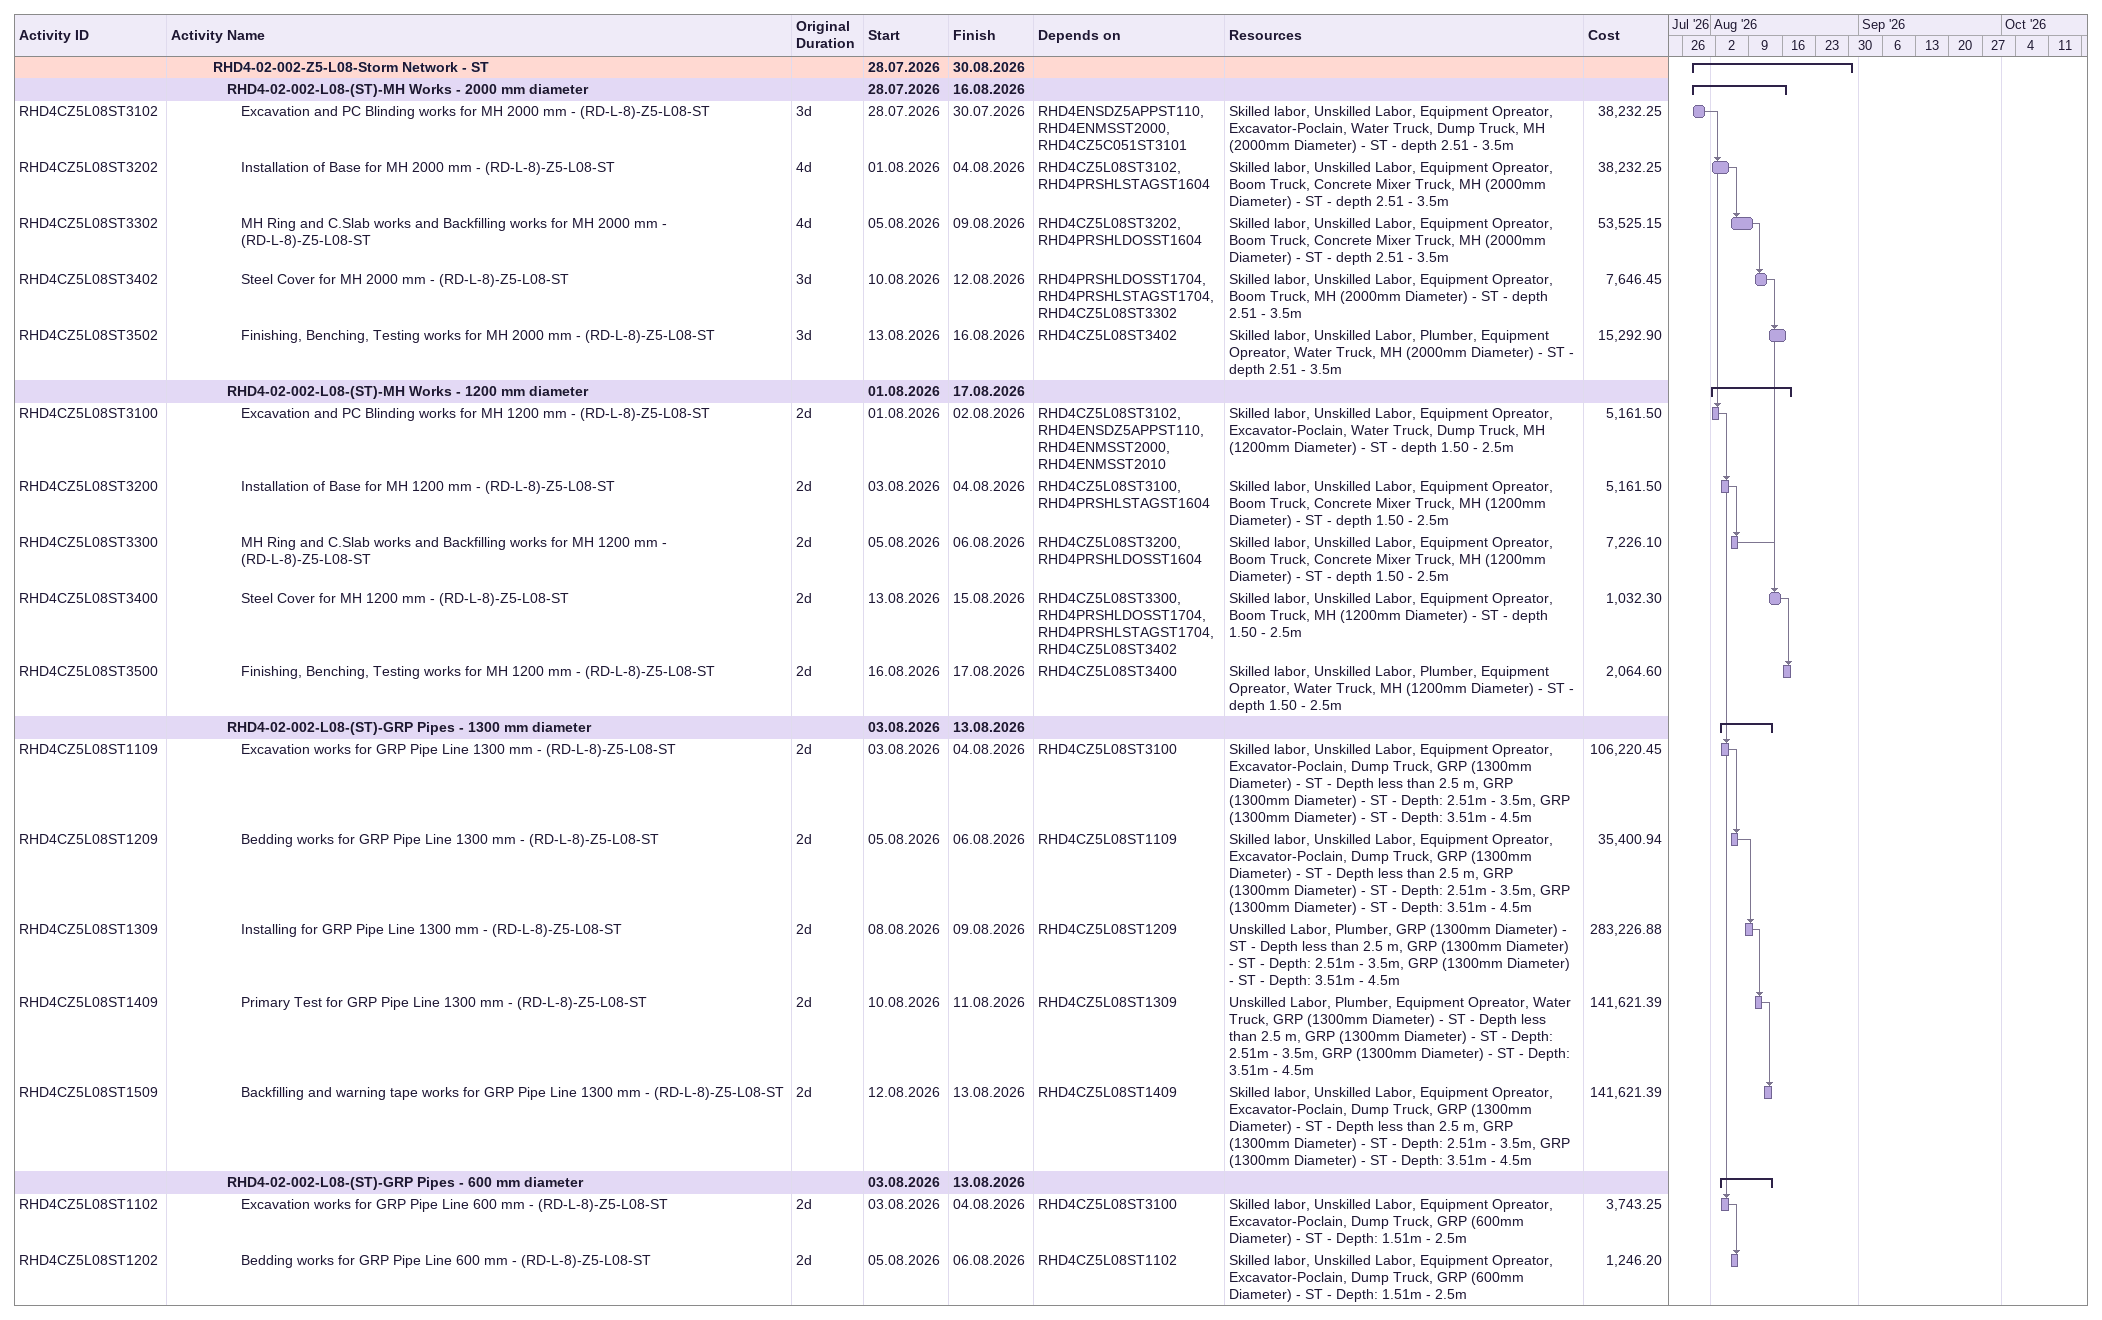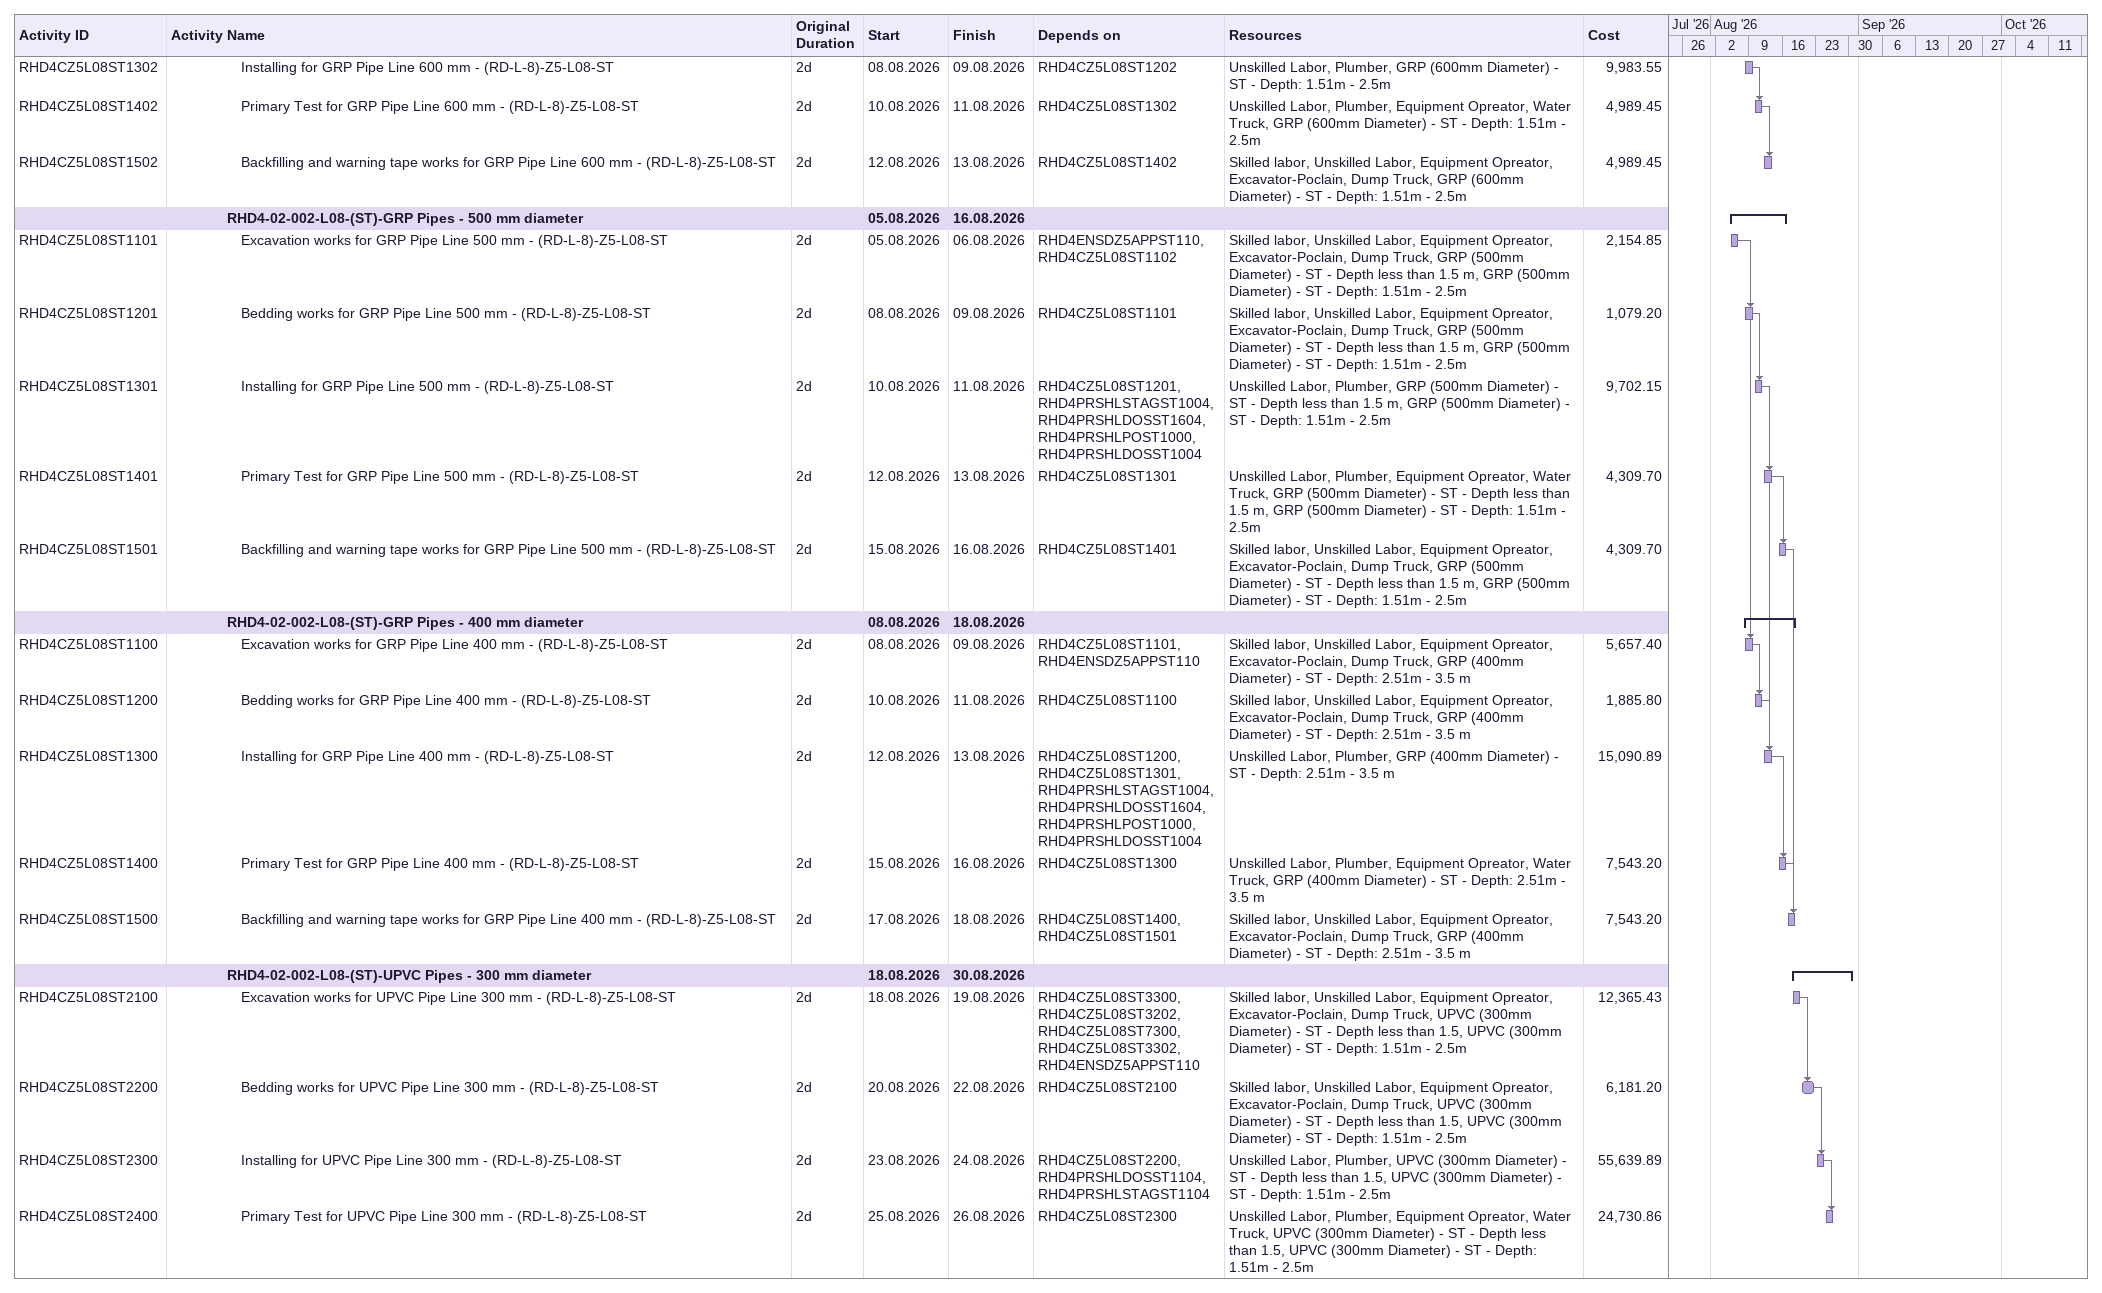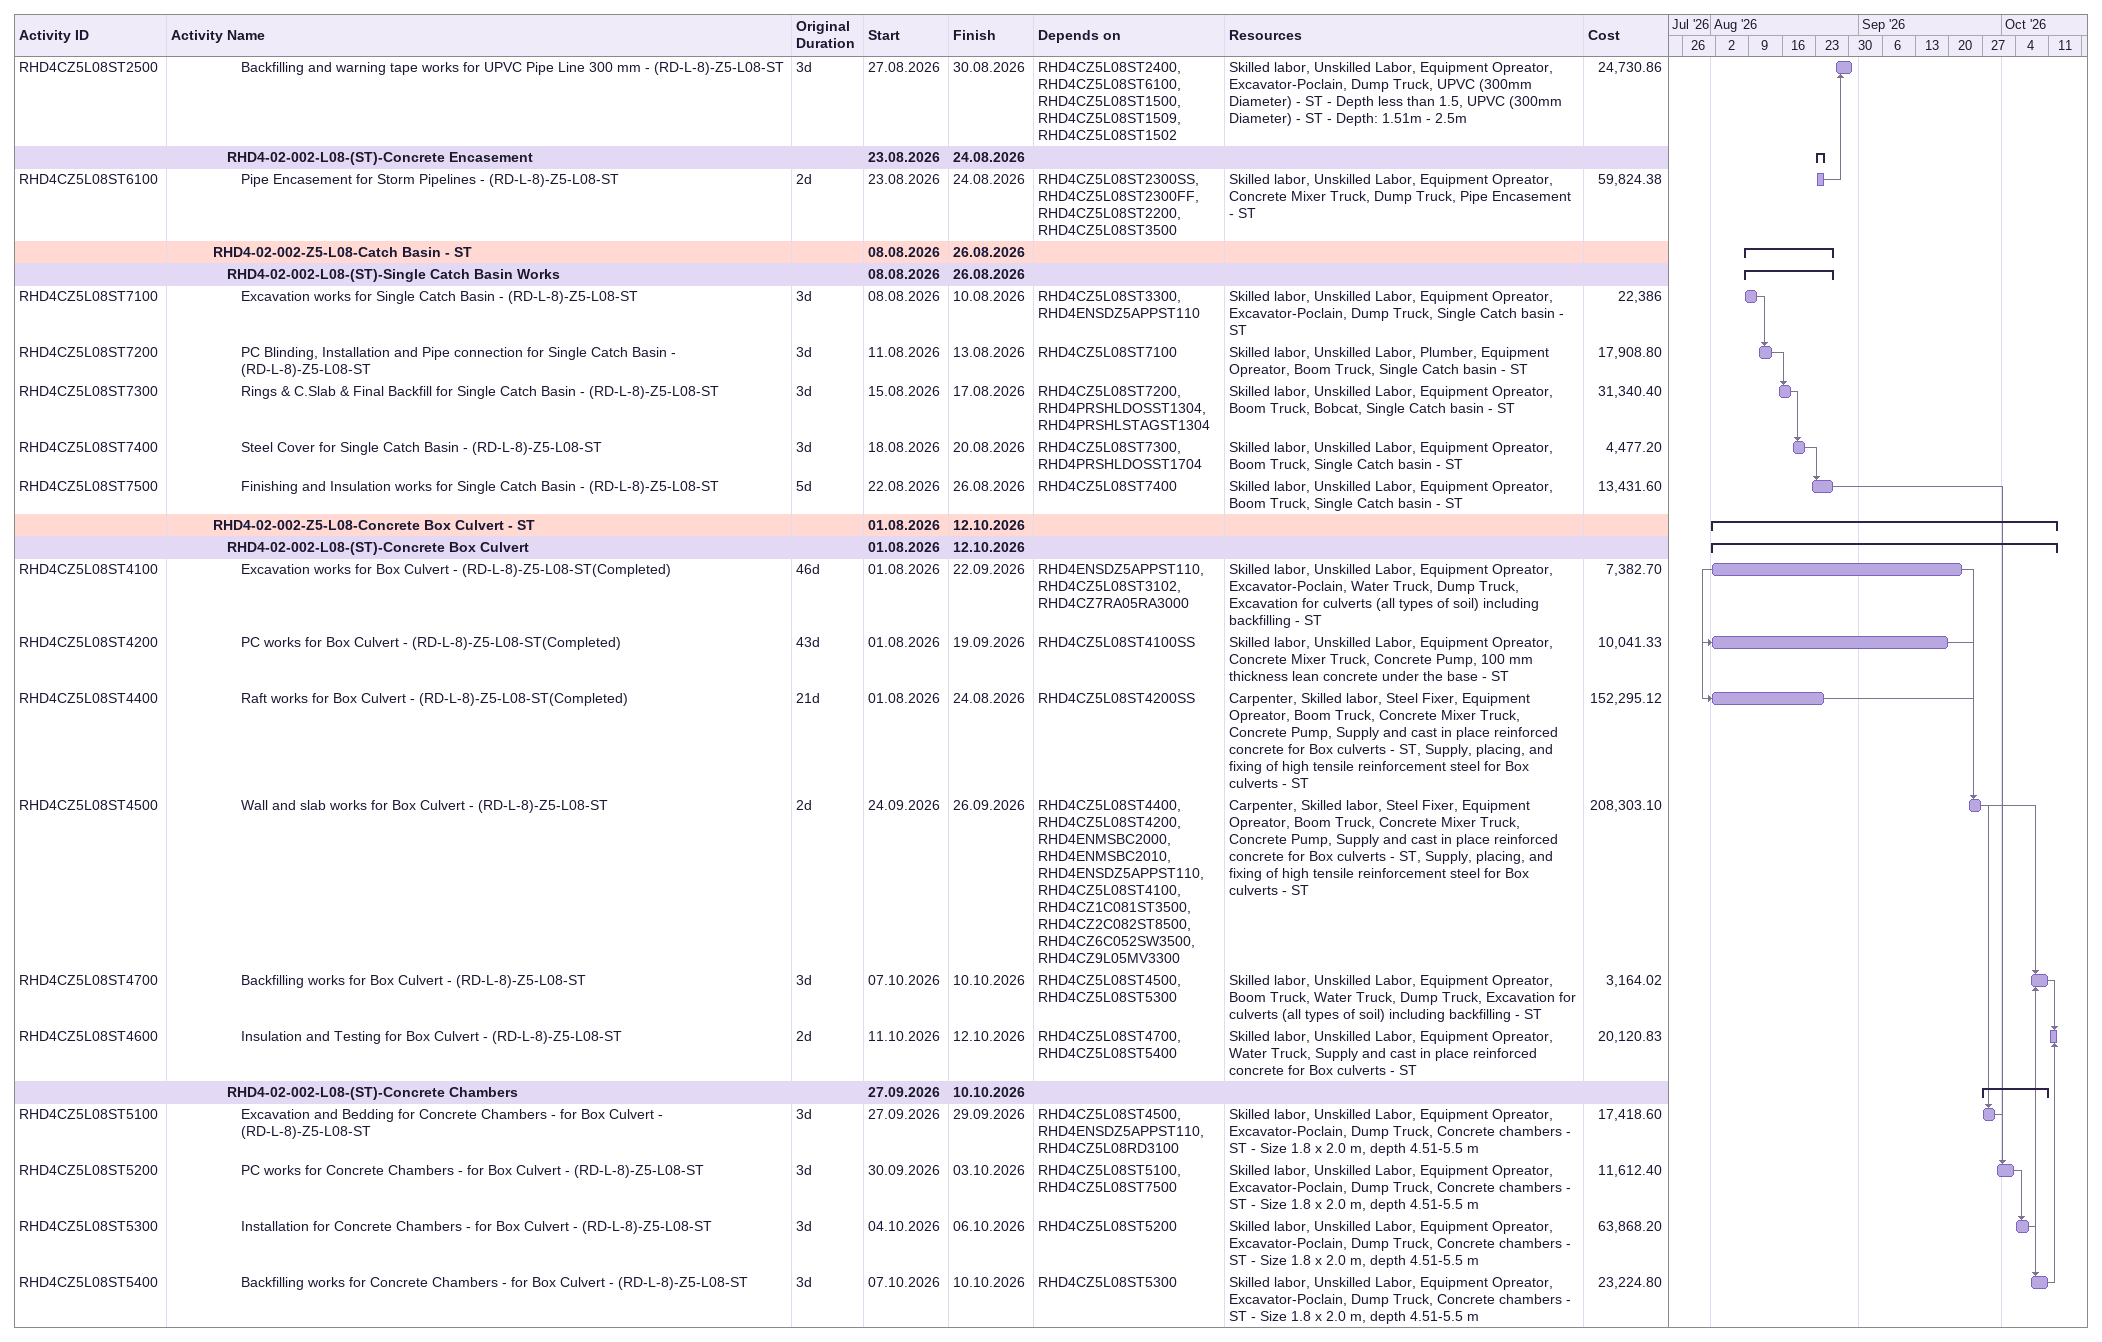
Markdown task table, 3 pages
| ID | Level | Task | Original duration | Start | Finish | Predecessors | Resources | Cost |
|---|---|---|---|---|---|---|---|---|
|  | 4 | **RHD4-02-002-Z5-L08-Storm Network - ST** |  | 2026-07-28 | 2026-08-30 |  |  |  |
|  | 5 | **RHD4-02-002-L08-(ST)-MH Works - 2000 mm diameter** |  | 2026-07-28 | 2026-08-16 |  |  |  |
| RHD4CZ5L08ST3102 | 6 | Excavation and PC Blinding works for MH 2000 mm - (RD-L-8)-Z5-L08-ST | 3d | 2026-07-28 | 2026-07-30 | RHD4ENSDZ5APPST110, RHD4ENMSST2000, RHD4CZ5C051ST3101 | Skilled labor, Unskilled Labor, Equipment Opreator, Excavator-Poclain, Water Truck, Dump Truck, MH (2000mm Diameter) - ST - depth 2.51 - 3.5m | 38232.25 |
| RHD4CZ5L08ST3202 | 6 | Installation of Base for MH 2000 mm - (RD-L-8)-Z5-L08-ST | 4d | 2026-08-01 | 2026-08-04 | RHD4CZ5L08ST3102, RHD4PRSHLSTAGST1604 | Skilled labor, Unskilled Labor, Equipment Opreator, Boom Truck, Concrete Mixer Truck, MH (2000mm Diameter) - ST - depth 2.51 - 3.5m | 38232.25 |
| RHD4CZ5L08ST3302 | 6 | MH Ring and C.Slab works and Backfilling works for MH 2000 mm - (RD-L-8)-Z5-L08-ST | 4d | 2026-08-05 | 2026-08-09 | RHD4CZ5L08ST3202, RHD4PRSHLDOSST1604 | Skilled labor, Unskilled Labor, Equipment Opreator, Boom Truck, Concrete Mixer Truck, MH (2000mm Diameter) - ST - depth 2.51 - 3.5m | 53525.15 |
| RHD4CZ5L08ST3402 | 6 | Steel Cover for MH 2000 mm - (RD-L-8)-Z5-L08-ST | 3d | 2026-08-10 | 2026-08-12 | RHD4PRSHLDOSST1704, RHD4PRSHLSTAGST1704, RHD4CZ5L08ST3302 | Skilled labor, Unskilled Labor, Equipment Opreator, Boom Truck, MH (2000mm Diameter) - ST - depth 2.51 - 3.5m | 7646.45 |
| RHD4CZ5L08ST3502 | 6 | Finishing, Benching, Testing works for MH 2000 mm - (RD-L-8)-Z5-L08-ST | 3d | 2026-08-13 | 2026-08-16 | RHD4CZ5L08ST3402 | Skilled labor, Unskilled Labor, Plumber, Equipment Opreator, Water Truck, MH (2000mm Diameter) - ST - depth 2.51 - 3.5m | 15292.90 |
|  | 5 | **RHD4-02-002-L08-(ST)-MH Works - 1200 mm diameter** |  | 2026-08-01 | 2026-08-17 |  |  |  |
| RHD4CZ5L08ST3100 | 6 | Excavation and PC Blinding works for MH 1200 mm - (RD-L-8)-Z5-L08-ST | 2d | 2026-08-01 | 2026-08-02 | RHD4CZ5L08ST3102, RHD4ENSDZ5APPST110, RHD4ENMSST2000, RHD4ENMSST2010 | Skilled labor, Unskilled Labor, Equipment Opreator, Excavator-Poclain, Water Truck, Dump Truck, MH (1200mm Diameter) - ST - depth 1.50 - 2.5m | 5161.50 |
| RHD4CZ5L08ST3200 | 6 | Installation of Base for MH 1200 mm - (RD-L-8)-Z5-L08-ST | 2d | 2026-08-03 | 2026-08-04 | RHD4CZ5L08ST3100, RHD4PRSHLSTAGST1604 | Skilled labor, Unskilled Labor, Equipment Opreator, Boom Truck, Concrete Mixer Truck, MH (1200mm Diameter) - ST - depth 1.50 - 2.5m | 5161.50 |
| RHD4CZ5L08ST3300 | 6 | MH Ring and C.Slab works and Backfilling works for MH 1200 mm - (RD-L-8)-Z5-L08-ST | 2d | 2026-08-05 | 2026-08-06 | RHD4CZ5L08ST3200, RHD4PRSHLDOSST1604 | Skilled labor, Unskilled Labor, Equipment Opreator, Boom Truck, Concrete Mixer Truck, MH (1200mm Diameter) - ST - depth 1.50 - 2.5m | 7226.10 |
| RHD4CZ5L08ST3400 | 6 | Steel Cover for MH 1200 mm - (RD-L-8)-Z5-L08-ST | 2d | 2026-08-13 | 2026-08-15 | RHD4CZ5L08ST3300, RHD4PRSHLDOSST1704, RHD4PRSHLSTAGST1704, RHD4CZ5L08ST3402 | Skilled labor, Unskilled Labor, Equipment Opreator, Boom Truck, MH (1200mm Diameter) - ST - depth 1.50 - 2.5m | 1032.30 |
| RHD4CZ5L08ST3500 | 6 | Finishing, Benching, Testing works for MH 1200 mm - (RD-L-8)-Z5-L08-ST | 2d | 2026-08-16 | 2026-08-17 | RHD4CZ5L08ST3400 | Skilled labor, Unskilled Labor, Plumber, Equipment Opreator, Water Truck, MH (1200mm Diameter) - ST - depth 1.50 - 2.5m | 2064.60 |
|  | 5 | **RHD4-02-002-L08-(ST)-GRP Pipes - 1300 mm diameter** |  | 2026-08-03 | 2026-08-13 |  |  |  |
| RHD4CZ5L08ST1109 | 6 | Excavation works for GRP Pipe Line 1300 mm - (RD-L-8)-Z5-L08-ST | 2d | 2026-08-03 | 2026-08-04 | RHD4CZ5L08ST3100 | Skilled labor, Unskilled Labor, Equipment Opreator, Excavator-Poclain, Dump Truck, GRP (1300mm Diameter) - ST - Depth less than 2.5 m, GRP (1300mm Diameter) - ST - Depth: 2.51m - 3.5m, GRP (1300mm Diameter) - ST - Depth: 3.51m - 4.5m | 106220.45 |
| RHD4CZ5L08ST1209 | 6 | Bedding works for GRP Pipe Line 1300 mm - (RD-L-8)-Z5-L08-ST | 2d | 2026-08-05 | 2026-08-06 | RHD4CZ5L08ST1109 | Skilled labor, Unskilled Labor, Equipment Opreator, Excavator-Poclain, Dump Truck, GRP (1300mm Diameter) - ST - Depth less than 2.5 m, GRP (1300mm Diameter) - ST - Depth: 2.51m - 3.5m, GRP (1300mm Diameter) - ST - Depth: 3.51m - 4.5m | 35400.94 |
| RHD4CZ5L08ST1309 | 6 | Installing for GRP Pipe Line 1300 mm - (RD-L-8)-Z5-L08-ST | 2d | 2026-08-08 | 2026-08-09 | RHD4CZ5L08ST1209 | Unskilled Labor, Plumber, GRP (1300mm Diameter) - ST - Depth less than 2.5 m, GRP (1300mm Diameter) - ST - Depth: 2.51m - 3.5m, GRP (1300mm Diameter) - ST - Depth: 3.51m - 4.5m | 283226.88 |
| RHD4CZ5L08ST1409 | 6 | Primary Test for GRP Pipe Line 1300 mm - (RD-L-8)-Z5-L08-ST | 2d | 2026-08-10 | 2026-08-11 | RHD4CZ5L08ST1309 | Unskilled Labor, Plumber, Equipment Opreator, Water Truck, GRP (1300mm Diameter) - ST - Depth less than 2.5 m, GRP (1300mm Diameter) - ST - Depth: 2.51m - 3.5m, GRP (1300mm Diameter) - ST - Depth: 3.51m - 4.5m | 141621.39 |
| RHD4CZ5L08ST1509 | 6 | Backfilling and warning tape works for GRP Pipe Line 1300 mm - (RD-L-8)-Z5-L08-ST | 2d | 2026-08-12 | 2026-08-13 | RHD4CZ5L08ST1409 | Skilled labor, Unskilled Labor, Equipment Opreator, Excavator-Poclain, Dump Truck, GRP (1300mm Diameter) - ST - Depth less than 2.5 m, GRP (1300mm Diameter) - ST - Depth: 2.51m - 3.5m, GRP (1300mm Diameter) - ST - Depth: 3.51m - 4.5m | 141621.39 |
|  | 5 | **RHD4-02-002-L08-(ST)-GRP Pipes - 600 mm diameter** |  | 2026-08-03 | 2026-08-13 |  |  |  |
| RHD4CZ5L08ST1102 | 6 | Excavation works for GRP Pipe Line 600 mm - (RD-L-8)-Z5-L08-ST | 2d | 2026-08-03 | 2026-08-04 | RHD4CZ5L08ST3100 | Skilled labor, Unskilled Labor, Equipment Opreator, Excavator-Poclain, Dump Truck, GRP (600mm Diameter) - ST - Depth: 1.51m - 2.5m | 3743.25 |
| RHD4CZ5L08ST1202 | 6 | Bedding works for GRP Pipe Line 600 mm - (RD-L-8)-Z5-L08-ST | 2d | 2026-08-05 | 2026-08-06 | RHD4CZ5L08ST1102 | Skilled labor, Unskilled Labor, Equipment Opreator, Excavator-Poclain, Dump Truck, GRP (600mm Diameter) - ST - Depth: 1.51m - 2.5m | 1246.20 |
| RHD4CZ5L08ST1302 | 6 | Installing for GRP Pipe Line 600 mm - (RD-L-8)-Z5-L08-ST | 2d | 2026-08-08 | 2026-08-09 | RHD4CZ5L08ST1202 | Unskilled Labor, Plumber, GRP (600mm Diameter) - ST - Depth: 1.51m - 2.5m | 9983.55 |
| RHD4CZ5L08ST1402 | 6 | Primary Test for GRP Pipe Line 600 mm - (RD-L-8)-Z5-L08-ST | 2d | 2026-08-10 | 2026-08-11 | RHD4CZ5L08ST1302 | Unskilled Labor, Plumber, Equipment Opreator, Water Truck, GRP (600mm Diameter) - ST - Depth: 1.51m - 2.5m | 4989.45 |
| RHD4CZ5L08ST1502 | 6 | Backfilling and warning tape works for GRP Pipe Line 600 mm - (RD-L-8)-Z5-L08-ST | 2d | 2026-08-12 | 2026-08-13 | RHD4CZ5L08ST1402 | Skilled labor, Unskilled Labor, Equipment Opreator, Excavator-Poclain, Dump Truck, GRP (600mm Diameter) - ST - Depth: 1.51m - 2.5m | 4989.45 |
|  | 5 | **RHD4-02-002-L08-(ST)-GRP Pipes - 500 mm diameter** |  | 2026-08-05 | 2026-08-16 |  |  |  |
| RHD4CZ5L08ST1101 | 6 | Excavation works for GRP Pipe Line 500 mm - (RD-L-8)-Z5-L08-ST | 2d | 2026-08-05 | 2026-08-06 | RHD4ENSDZ5APPST110, RHD4CZ5L08ST1102 | Skilled labor, Unskilled Labor, Equipment Opreator, Excavator-Poclain, Dump Truck, GRP (500mm Diameter) - ST - Depth less than 1.5 m, GRP (500mm Diameter) - ST - Depth: 1.51m - 2.5m | 2154.85 |
| RHD4CZ5L08ST1201 | 6 | Bedding works for GRP Pipe Line 500 mm - (RD-L-8)-Z5-L08-ST | 2d | 2026-08-08 | 2026-08-09 | RHD4CZ5L08ST1101 | Skilled labor, Unskilled Labor, Equipment Opreator, Excavator-Poclain, Dump Truck, GRP (500mm Diameter) - ST - Depth less than 1.5 m, GRP (500mm Diameter) - ST - Depth: 1.51m - 2.5m | 1079.20 |
| RHD4CZ5L08ST1301 | 6 | Installing for GRP Pipe Line 500 mm - (RD-L-8)-Z5-L08-ST | 2d | 2026-08-10 | 2026-08-11 | RHD4CZ5L08ST1201, RHD4PRSHLSTAGST1004, RHD4PRSHLDOSST1604, RHD4PRSHLPOST1000, RHD4PRSHLDOSST1004 | Unskilled Labor, Plumber, GRP (500mm Diameter) - ST - Depth less than 1.5 m, GRP (500mm Diameter) - ST - Depth: 1.51m - 2.5m | 9702.15 |
| RHD4CZ5L08ST1401 | 6 | Primary Test for GRP Pipe Line 500 mm - (RD-L-8)-Z5-L08-ST | 2d | 2026-08-12 | 2026-08-13 | RHD4CZ5L08ST1301 | Unskilled Labor, Plumber, Equipment Opreator, Water Truck, GRP (500mm Diameter) - ST - Depth less than 1.5 m, GRP (500mm Diameter) - ST - Depth: 1.51m - 2.5m | 4309.70 |
| RHD4CZ5L08ST1501 | 6 | Backfilling and warning tape works for GRP Pipe Line 500 mm - (RD-L-8)-Z5-L08-ST | 2d | 2026-08-15 | 2026-08-16 | RHD4CZ5L08ST1401 | Skilled labor, Unskilled Labor, Equipment Opreator, Excavator-Poclain, Dump Truck, GRP (500mm Diameter) - ST - Depth less than 1.5 m, GRP (500mm Diameter) - ST - Depth: 1.51m - 2.5m | 4309.70 |
|  | 5 | **RHD4-02-002-L08-(ST)-GRP Pipes - 400 mm diameter** |  | 2026-08-08 | 2026-08-18 |  |  |  |
| RHD4CZ5L08ST1100 | 6 | Excavation works for GRP Pipe Line 400 mm - (RD-L-8)-Z5-L08-ST | 2d | 2026-08-08 | 2026-08-09 | RHD4CZ5L08ST1101, RHD4ENSDZ5APPST110 | Skilled labor, Unskilled Labor, Equipment Opreator, Excavator-Poclain, Dump Truck, GRP (400mm Diameter) - ST - Depth: 2.51m - 3.5 m | 5657.40 |
| RHD4CZ5L08ST1200 | 6 | Bedding works for GRP Pipe Line 400 mm - (RD-L-8)-Z5-L08-ST | 2d | 2026-08-10 | 2026-08-11 | RHD4CZ5L08ST1100 | Skilled labor, Unskilled Labor, Equipment Opreator, Excavator-Poclain, Dump Truck, GRP (400mm Diameter) - ST - Depth: 2.51m - 3.5 m | 1885.80 |
| RHD4CZ5L08ST1300 | 6 | Installing for GRP Pipe Line 400 mm - (RD-L-8)-Z5-L08-ST | 2d | 2026-08-12 | 2026-08-13 | RHD4CZ5L08ST1200, RHD4CZ5L08ST1301, RHD4PRSHLSTAGST1004, RHD4PRSHLDOSST1604, RHD4PRSHLPOST1000, RHD4PRSHLDOSST1004 | Unskilled Labor, Plumber, GRP (400mm Diameter) - ST - Depth: 2.51m - 3.5 m | 15090.89 |
| RHD4CZ5L08ST1400 | 6 | Primary Test for GRP Pipe Line 400 mm - (RD-L-8)-Z5-L08-ST | 2d | 2026-08-15 | 2026-08-16 | RHD4CZ5L08ST1300 | Unskilled Labor, Plumber, Equipment Opreator, Water Truck, GRP (400mm Diameter) - ST - Depth: 2.51m - 3.5 m | 7543.20 |
| RHD4CZ5L08ST1500 | 6 | Backfilling and warning tape works for GRP Pipe Line 400 mm - (RD-L-8)-Z5-L08-ST | 2d | 2026-08-17 | 2026-08-18 | RHD4CZ5L08ST1400, RHD4CZ5L08ST1501 | Skilled labor, Unskilled Labor, Equipment Opreator, Excavator-Poclain, Dump Truck, GRP (400mm Diameter) - ST - Depth: 2.51m - 3.5 m | 7543.20 |
|  | 5 | **RHD4-02-002-L08-(ST)-UPVC Pipes - 300 mm diameter** |  | 2026-08-18 | 2026-08-30 |  |  |  |
| RHD4CZ5L08ST2100 | 6 | Excavation works for UPVC Pipe Line 300 mm - (RD-L-8)-Z5-L08-ST | 2d | 2026-08-18 | 2026-08-19 | RHD4CZ5L08ST3300, RHD4CZ5L08ST3202, RHD4CZ5L08ST7300, RHD4CZ5L08ST3302, RHD4ENSDZ5APPST110 | Skilled labor, Unskilled Labor, Equipment Opreator, Excavator-Poclain, Dump Truck, UPVC (300mm Diameter) - ST - Depth less than 1.5, UPVC (300mm Diameter) - ST - Depth: 1.51m - 2.5m | 12365.43 |
| RHD4CZ5L08ST2200 | 6 | Bedding works for UPVC Pipe Line 300 mm - (RD-L-8)-Z5-L08-ST | 2d | 2026-08-20 | 2026-08-22 | RHD4CZ5L08ST2100 | Skilled labor, Unskilled Labor, Equipment Opreator, Excavator-Poclain, Dump Truck, UPVC (300mm Diameter) - ST - Depth less than 1.5, UPVC (300mm Diameter) - ST - Depth: 1.51m - 2.5m | 6181.20 |
| RHD4CZ5L08ST2300 | 6 | Installing for UPVC Pipe Line 300 mm - (RD-L-8)-Z5-L08-ST | 2d | 2026-08-23 | 2026-08-24 | RHD4CZ5L08ST2200, RHD4PRSHLDOSST1104, RHD4PRSHLSTAGST1104 | Unskilled Labor, Plumber, UPVC (300mm Diameter) - ST - Depth less than 1.5, UPVC (300mm Diameter) - ST - Depth: 1.51m - 2.5m | 55639.89 |
| RHD4CZ5L08ST2400 | 6 | Primary Test for UPVC Pipe Line 300 mm - (RD-L-8)-Z5-L08-ST | 2d | 2026-08-25 | 2026-08-26 | RHD4CZ5L08ST2300 | Unskilled Labor, Plumber, Equipment Opreator, Water Truck, UPVC (300mm Diameter) - ST - Depth less than 1.5, UPVC (300mm Diameter) - ST - Depth: 1.51m - 2.5m | 24730.86 |
| RHD4CZ5L08ST2500 | 6 | Backfilling and warning tape works for UPVC Pipe Line 300 mm - (RD-L-8)-Z5-L08-ST | 3d | 2026-08-27 | 2026-08-30 | RHD4CZ5L08ST2400, RHD4CZ5L08ST6100, RHD4CZ5L08ST1500, RHD4CZ5L08ST1509, RHD4CZ5L08ST1502 | Skilled labor, Unskilled Labor, Equipment Opreator, Excavator-Poclain, Dump Truck, UPVC (300mm Diameter) - ST - Depth less than 1.5, UPVC (300mm Diameter) - ST - Depth: 1.51m - 2.5m | 24730.86 |
|  | 5 | **RHD4-02-002-L08-(ST)-Concrete Encasement** |  | 2026-08-23 | 2026-08-24 |  |  |  |
| RHD4CZ5L08ST6100 | 6 | Pipe Encasement for Storm Pipelines - (RD-L-8)-Z5-L08-ST | 2d | 2026-08-23 | 2026-08-24 | RHD4CZ5L08ST2300SS, RHD4CZ5L08ST2300FF, RHD4CZ5L08ST2200, RHD4CZ5L08ST3500 | Skilled labor, Unskilled Labor, Equipment Opreator, Concrete Mixer Truck, Dump Truck, Pipe Encasement - ST | 59824.38 |
|  | 4 | **RHD4-02-002-Z5-L08-Catch Basin - ST** |  | 2026-08-08 | 2026-08-26 |  |  |  |
|  | 5 | **RHD4-02-002-L08-(ST)-Single Catch Basin Works** |  | 2026-08-08 | 2026-08-26 |  |  |  |
| RHD4CZ5L08ST7100 | 6 | Excavation works for Single Catch Basin - (RD-L-8)-Z5-L08-ST | 3d | 2026-08-08 | 2026-08-10 | RHD4CZ5L08ST3300, RHD4ENSDZ5APPST110 | Skilled labor, Unskilled Labor, Equipment Opreator, Excavator-Poclain, Dump Truck, Single Catch basin - ST | 22386 |
| RHD4CZ5L08ST7200 | 6 | PC Blinding, Installation and Pipe connection for Single Catch Basin - (RD-L-8)-Z5-L08-ST | 3d | 2026-08-11 | 2026-08-13 | RHD4CZ5L08ST7100 | Skilled labor, Unskilled Labor, Plumber, Equipment Opreator, Boom Truck, Single Catch basin - ST | 17908.80 |
| RHD4CZ5L08ST7300 | 6 | Rings & C.Slab & Final Backfill for Single Catch Basin - (RD-L-8)-Z5-L08-ST | 3d | 2026-08-15 | 2026-08-17 | RHD4CZ5L08ST7200, RHD4PRSHLDOSST1304, RHD4PRSHLSTAGST1304 | Skilled labor, Unskilled Labor, Equipment Opreator, Boom Truck, Bobcat, Single Catch basin - ST | 31340.40 |
| RHD4CZ5L08ST7400 | 6 | Steel Cover for Single Catch Basin - (RD-L-8)-Z5-L08-ST | 3d | 2026-08-18 | 2026-08-20 | RHD4CZ5L08ST7300, RHD4PRSHLDOSST1704 | Skilled labor, Unskilled Labor, Equipment Opreator, Boom Truck, Single Catch basin - ST | 4477.20 |
| RHD4CZ5L08ST7500 | 6 | Finishing and Insulation works for Single Catch Basin - (RD-L-8)-Z5-L08-ST | 5d | 2026-08-22 | 2026-08-26 | RHD4CZ5L08ST7400 | Skilled labor, Unskilled Labor, Equipment Opreator, Boom Truck, Single Catch basin - ST | 13431.60 |
|  | 4 | **RHD4-02-002-Z5-L08-Concrete Box Culvert - ST** |  | 2026-08-01 | 2026-10-12 |  |  |  |
|  | 5 | **RHD4-02-002-L08-(ST)-Concrete Box Culvert** |  | 2026-08-01 | 2026-10-12 |  |  |  |
| RHD4CZ5L08ST4100 | 6 | Excavation works for Box Culvert - (RD-L-8)-Z5-L08-ST(Completed) | 46d | 2026-08-01 | 2026-09-22 | RHD4ENSDZ5APPST110, RHD4CZ5L08ST3102, RHD4CZ7RA05RA3000 | Skilled labor, Unskilled Labor, Equipment Opreator, Excavator-Poclain, Water Truck, Dump Truck, Excavation for culverts (all types of soil) including backfilling - ST | 7382.70 |
| RHD4CZ5L08ST4200 | 6 | PC works for Box Culvert - (RD-L-8)-Z5-L08-ST(Completed) | 43d | 2026-08-01 | 2026-09-19 | RHD4CZ5L08ST4100SS | Skilled labor, Unskilled Labor, Equipment Opreator, Concrete Mixer Truck, Concrete Pump, 100 mm thickness lean concrete under the base - ST | 10041.33 |
| RHD4CZ5L08ST4400 | 6 | Raft works for Box Culvert - (RD-L-8)-Z5-L08-ST(Completed) | 21d | 2026-08-01 | 2026-08-24 | RHD4CZ5L08ST4200SS | Carpenter, Skilled labor, Steel Fixer, Equipment Opreator, Boom Truck, Concrete Mixer Truck, Concrete Pump, Supply and cast in place reinforced concrete for Box culverts - ST, Supply, placing, and fixing of high tensile reinforcement steel for Box culverts - ST | 152295.12 |
| RHD4CZ5L08ST4500 | 6 | Wall and slab works for Box Culvert - (RD-L-8)-Z5-L08-ST | 2d | 2026-09-24 | 2026-09-26 | RHD4CZ5L08ST4400, RHD4CZ5L08ST4200, RHD4ENMSBC2000, RHD4ENMSBC2010, RHD4ENSDZ5APPST110, RHD4CZ5L08ST4100, RHD4CZ1C081ST3500, RHD4CZ2C082ST8500, RHD4CZ6C052SW3500, RHD4CZ9L05MV3300 | Carpenter, Skilled labor, Steel Fixer, Equipment Opreator, Boom Truck, Concrete Mixer Truck, Concrete Pump, Supply and cast in place reinforced concrete for Box culverts - ST, Supply, placing, and fixing of high tensile reinforcement steel for Box culverts - ST | 208303.10 |
| RHD4CZ5L08ST4700 | 6 | Backfilling works for Box Culvert - (RD-L-8)-Z5-L08-ST | 3d | 2026-10-07 | 2026-10-10 | RHD4CZ5L08ST4500, RHD4CZ5L08ST5300 | Skilled labor, Unskilled Labor, Equipment Opreator, Boom Truck, Water Truck, Dump Truck, Excavation for culverts (all types of soil) including backfilling - ST | 3164.02 |
| RHD4CZ5L08ST4600 | 6 | Insulation and Testing for Box Culvert - (RD-L-8)-Z5-L08-ST | 2d | 2026-10-11 | 2026-10-12 | RHD4CZ5L08ST4700, RHD4CZ5L08ST5400 | Skilled labor, Unskilled Labor, Equipment Opreator, Water Truck, Supply and cast in place reinforced concrete for Box culverts - ST | 20120.83 |
|  | 5 | **RHD4-02-002-L08-(ST)-Concrete Chambers** |  | 2026-09-27 | 2026-10-10 |  |  |  |
| RHD4CZ5L08ST5100 | 6 | Excavation and Bedding for Concrete Chambers - for Box Culvert - (RD-L-8)-Z5-L08-ST | 3d | 2026-09-27 | 2026-09-29 | RHD4CZ5L08ST4500, RHD4ENSDZ5APPST110, RHD4CZ5L08RD3100 | Skilled labor, Unskilled Labor, Equipment Opreator, Excavator-Poclain, Dump Truck, Concrete chambers - ST - Size 1.8 x 2.0 m, depth 4.51-5.5 m | 17418.60 |
| RHD4CZ5L08ST5200 | 6 | PC works for Concrete Chambers - for Box Culvert - (RD-L-8)-Z5-L08-ST | 3d | 2026-09-30 | 2026-10-03 | RHD4CZ5L08ST5100, RHD4CZ5L08ST7500 | Skilled labor, Unskilled Labor, Equipment Opreator, Excavator-Poclain, Dump Truck, Concrete chambers - ST - Size 1.8 x 2.0 m, depth 4.51-5.5 m | 11612.40 |
| RHD4CZ5L08ST5300 | 6 | Installation for Concrete Chambers - for Box Culvert - (RD-L-8)-Z5-L08-ST | 3d | 2026-10-04 | 2026-10-06 | RHD4CZ5L08ST5200 | Skilled labor, Unskilled Labor, Equipment Opreator, Excavator-Poclain, Dump Truck, Concrete chambers - ST - Size 1.8 x 2.0 m, depth 4.51-5.5 m | 63868.20 |
| RHD4CZ5L08ST5400 | 6 | Backfilling works for Concrete Chambers - for Box Culvert - (RD-L-8)-Z5-L08-ST | 3d | 2026-10-07 | 2026-10-10 | RHD4CZ5L08ST5300 | Skilled labor, Unskilled Labor, Equipment Opreator, Excavator-Poclain, Dump Truck, Concrete chambers - ST - Size 1.8 x 2.0 m, depth 4.51-5.5 m | 23224.80 |
